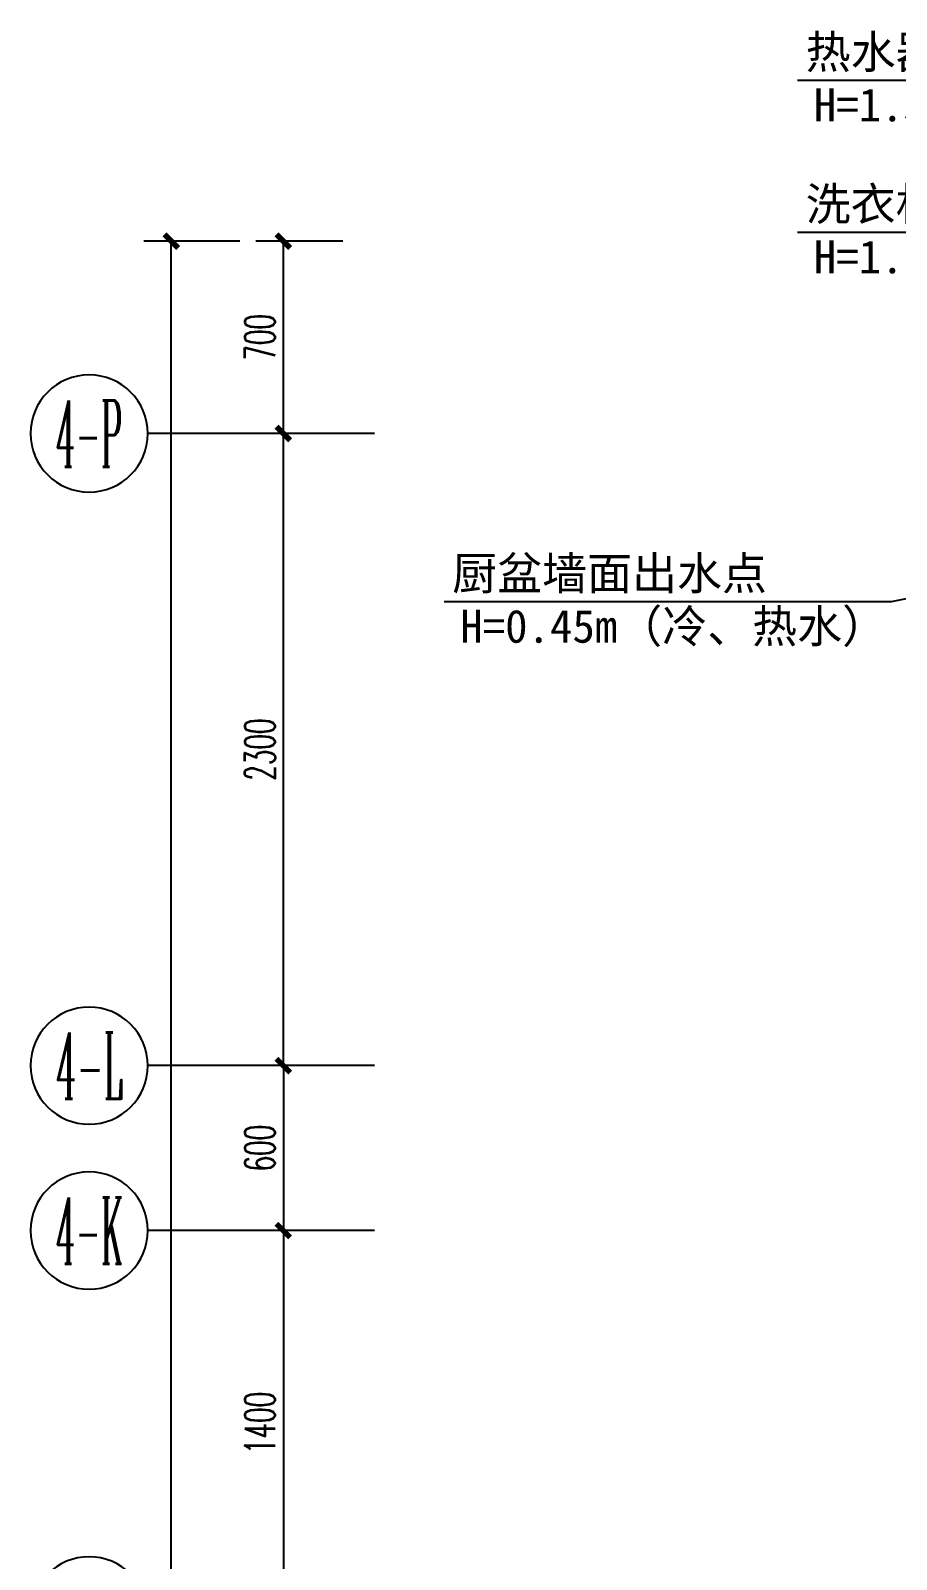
# Model space of a CAD drawing. Extents: x 184967 to 628822, y -100826 to 121332.
# Drawn here: x 389552 to 392704, y 40077 to 45640 of the extents above; entities that cross this region are included whole.
import ezdxf
from ezdxf.enums import TextEntityAlignment as Align

# ---------------------------------------------------------------- set-up
doc = ezdxf.new("R2010")
doc.units = 0
doc.header["$MEASUREMENT"] = 0
for name, color, linetype in [('AXIS_TEXT', 7, 'Continuous'), ('E-给水', 34, 'Continuous'), ('PUB_DIM', 3, 'Continuous')]:
    doc.layers.add(name, color=color, linetype=linetype)
doc.styles.add('_TCH_AXIS', font='COMPLEX', dxfattribs={"bigfont": 'GBCBIG'})
doc.styles.add('COMPLEX', font='COMPLEX')
doc.styles.get("Standard").update_dxf_attribs({"font": 'gbenor.shx', "bigfont": 'gbcbig.shx'})
doc.styles.add('尺寸标注', font='txt.shx', dxfattribs={"width": 0.6, "height": 110})
doc.styles.add('文字标注', font='')
doc.styles.get('文字标注').set_extended_font_data('SimSun')
doc.dimstyles.new('1-50', dxfattribs={"dimscale": 50, "dimtxt": 110, "dimasz": 1, "dimexe": 2, "dimexo": 2, "dimgap": 0.6, "dimtad": 1, "dimdec": 0, "dimrnd": 5, "dimtxsty": '尺寸标注', "dimblk": 'ARCHTICK', "dimcen": 2.5, "dimclrd": 251, "dimclre": 251, "dimclrt": 50, "dimadec": 0, "dimazin": 0, "dimtfac": 1, "dimtdec": 0, "dimtix": 1, "dimtmove": 2, "dimatfit": 3, "dimldrblk": 'DOT', "dimfxl": 0, "dimarcsym": 0})
doc.dimstyles.new('标注', dxfattribs={"dimtxt": 2.5, "dimasz": 1.5, "dimexe": 1.25, "dimexo": 0.625, "dimgap": 0, "dimtad": 1, "dimdsep": 46, "dimtxsty": 'Standard', "dimblk": 'z', "dimcen": 2.5, "dimadec": 0, "dimazin": 0, "dimtm": 1e-09, "dimtfac": 1, "dimtmove": 0, "dimatfit": 3, "dimldrblk": 'z', "dimfxl": 0, "dimarcsym": 0})

# ---------------------------------------------------------------- blocks, each defined once
blk = doc.blocks.new('z')
blk.add_line((0, 0), (-1, 0))
blk.add_lwpolyline([(-1.171, 1.173, 0.36, 0.21, 0), (0, 0, 0.21, 0.36, 0), (-1.171, -1.173, 0.36, 0.36, 0)], format="xyseb")
blk = doc.blocks.new('_ArchTick')
at = {"color": 0, "linetype": 'ByBlock', "const_width": 0.4}
blk.add_lwpolyline([(-0.5, -0.5), (0.5, 0.5)], dxfattribs=at)
blk = doc.blocks.new('*D1135')
at = {"layer": 'Defpoints', "color": 0, "linetype": 'ByBlock', "transparency": 16777216}
for p in [(390064.2, 44873.7), (390803.3, 44873.7), (390803.3, 33973.8)]:
    blk.add_point(p, dxfattribs=at)
at = {"layer": 'PUB_DIM', "color": 251, "lineweight": -2, "transparency": 16777216}
for p, q in [((390314.2, 44873.7), (389964.2, 44873.7)), ((390064.2, 33973.8), (390064.2, 44873.7)), ((390314.2, 33973.8), (389964.2, 33973.8))]:
    blk.add_line(p, q, dxfattribs=at)
at = {"layer": 'PUB_DIM', "color": 251, "linetype": 'ByBlock', "lineweight": -2, "transparency": 16777216, "xscale": 50, "yscale": 50, "zscale": 50}
for p, rotation in [((390064.2, 44873.7), 90), ((390064.2, 33973.8), 270)]:
    blk.add_blockref('_ArchTick', p, dxfattribs=dict(at, rotation=rotation))
at = {"layer": 'PUB_DIM', "color": 50, "linetype": 'ByBlock', "transparency": 16777216, "insert": (389979.2, 39423.8), "char_height": 110, "attachment_point": 5, "rotation": 90, "style": '尺寸标注'}
blk.add_mtext('10900', dxfattribs=at)
blk = doc.blocks.new('_Dot')
at = {"color": 0, "linetype": 'ByBlock', "lineweight": -2}
blk.add_line((-0.5, 0), (-1, 0), dxfattribs=at)
at = {"color": 0, "linetype": 'ByBlock', "const_width": 0.5}
blk.add_lwpolyline([(-0.25, 0, 1), (0.25, 0, 1)], format="xyb", close=True, dxfattribs=at)
blk = doc.blocks.new('_AXISO')
blk.add_circle((0, 0), 0.5)
at = {"layer": 'AXIS_TEXT', "style": 'COMPLEX', "width": 1.041667}
blk.add_attdef('A', text='', height=0.56, dxfattribs=at).set_placement((-0.25, -0.28), (0.25, -0.28), align=Align.FIT)
blk = doc.blocks.new('*D1136')
at = {"layer": 'Defpoints', "color": 0, "linetype": 'ByBlock', "transparency": 16777216}
for p in [(390472, 44873.7), (390788.3, 44873.7), (390788.3, 44173.7)]:
    blk.add_point(p, dxfattribs=at)
at = {"layer": 'PUB_DIM', "color": 251, "lineweight": -2, "transparency": 16777216}
for p, q in [((390688.3, 44873.7), (390372, 44873.7)), ((390472, 44173.7), (390472, 44873.7)), ((390688.3, 44173.7), (390372, 44173.7))]:
    blk.add_line(p, q, dxfattribs=at)
at = {"layer": 'PUB_DIM', "color": 251, "linetype": 'ByBlock', "lineweight": -2, "transparency": 16777216, "xscale": 50, "yscale": 50, "zscale": 50}
for p, rotation in [((390472, 44873.7), 90), ((390472, 44173.7), 270)]:
    blk.add_blockref('_ArchTick', p, dxfattribs=dict(at, rotation=rotation))
at = {"layer": 'PUB_DIM', "color": 50, "linetype": 'ByBlock', "transparency": 16777216, "insert": (390387, 44523.7), "char_height": 110, "attachment_point": 5, "rotation": 90, "style": '尺寸标注'}
blk.add_mtext('700', dxfattribs=at)
blk = doc.blocks.new('*D1137')
at = {"layer": 'Defpoints', "color": 0, "linetype": 'ByBlock', "transparency": 16777216}
for p in [(390803.3, 41873.7), (390472, 41273.7), (390788.3, 41273.7)]:
    blk.add_point(p, dxfattribs=at)
at = {"layer": 'PUB_DIM', "color": 251, "lineweight": -2, "transparency": 16777216}
for p, q in [((390703.3, 41873.7), (390372, 41873.7)), ((390472, 41873.7), (390472, 41273.7)), ((390688.3, 41273.7), (390372, 41273.7))]:
    blk.add_line(p, q, dxfattribs=at)
at = {"layer": 'PUB_DIM', "color": 251, "linetype": 'ByBlock', "lineweight": -2, "transparency": 16777216, "xscale": 50, "yscale": 50, "zscale": 50}
for p, rotation in [((390472, 41873.7), 90), ((390472, 41273.7), 270)]:
    blk.add_blockref('_ArchTick', p, dxfattribs=dict(at, rotation=rotation))
at = {"layer": 'PUB_DIM', "color": 50, "linetype": 'ByBlock', "transparency": 16777216, "insert": (390387, 41573.7), "char_height": 110, "attachment_point": 5, "rotation": 90, "style": '尺寸标注'}
blk.add_mtext('600', dxfattribs=at)
blk = doc.blocks.new('*D1138')
at = {"layer": 'Defpoints', "color": 0, "linetype": 'ByBlock', "transparency": 16777216}
for p in [(390788.3, 41273.7), (390472, 39873.7), (390803.3, 39873.7)]:
    blk.add_point(p, dxfattribs=at)
at = {"layer": 'PUB_DIM', "color": 251, "lineweight": -2, "transparency": 16777216}
for p, q in [((390688.3, 41273.7), (390372, 41273.7)), ((390472, 41273.7), (390472, 39873.7)), ((390703.3, 39873.7), (390372, 39873.7))]:
    blk.add_line(p, q, dxfattribs=at)
at = {"layer": 'PUB_DIM', "color": 251, "linetype": 'ByBlock', "lineweight": -2, "transparency": 16777216, "xscale": 50, "yscale": 50, "zscale": 50}
for p, rotation in [((390472, 41273.7), 90), ((390472, 39873.7), 270)]:
    blk.add_blockref('_ArchTick', p, dxfattribs=dict(at, rotation=rotation))
at = {"layer": 'PUB_DIM', "color": 50, "linetype": 'ByBlock', "transparency": 16777216, "insert": (390387, 40573.7), "char_height": 110, "attachment_point": 5, "rotation": 90, "style": '尺寸标注'}
blk.add_mtext('1400', dxfattribs=at)
blk = doc.blocks.new('*D1142')
at = {"layer": 'Defpoints', "color": 0, "linetype": 'ByBlock', "transparency": 16777216}
for p in [(390472, 44173.7), (390773.3, 44173.7), (390803.3, 41873.7)]:
    blk.add_point(p, dxfattribs=at)
at = {"layer": 'PUB_DIM', "color": 251, "lineweight": -2, "transparency": 16777216}
for p, q in [((390673.3, 44173.7), (390372, 44173.7)), ((390472, 41873.7), (390472, 44173.7)), ((390703.3, 41873.7), (390372, 41873.7))]:
    blk.add_line(p, q, dxfattribs=at)
at = {"layer": 'PUB_DIM', "color": 251, "linetype": 'ByBlock', "lineweight": -2, "transparency": 16777216, "xscale": 50, "yscale": 50, "zscale": 50}
for p, rotation in [((390472, 44173.7), 90), ((390472, 41873.7), 270)]:
    blk.add_blockref('_ArchTick', p, dxfattribs=dict(at, rotation=rotation))
at = {"layer": 'PUB_DIM', "color": 50, "linetype": 'ByBlock', "transparency": 16777216, "insert": (390387, 43023.7), "char_height": 110, "attachment_point": 5, "rotation": 90, "style": '尺寸标注'}
blk.add_mtext('2300', dxfattribs=at)

msp = doc.modelspace()

# ---------------------------------------------------------------- linework, layer by layer
at = {"layer": 'PUB_DIM', "linetype": 'ByBlock'}
for p, q in [((390803.3, 44173.7), (389978.4, 44173.7)), ((390803.3, 41873.7), (389978.4, 41873.7)), ((390803.3, 41273.7), (389978.4, 41273.7))]:
    msp.add_line(p, q, dxfattribs=at)

# ---------------------------------------------------------------- block references
ref = msp.add_blockref('_AXISO', (389765.1, 44173.7), dxfattribs=dict(at, xscale=-426.6560000000001, yscale=426.6560000000001, zscale=426.6560000000001))
ref.add_attrib('A', '4-P', dxfattribs={"layer": 'AXIS_TEXT', "height": 241.35, "style": '_TCH_AXIS', "width": 0.328125}).set_placement((389644.4, 44053.1), (389885.8, 44053.1), align=Align.FIT)
ref = msp.add_blockref('_AXISO', (389765.1, 41873.7), dxfattribs=dict(at, xscale=-426.6560000000001, yscale=426.6560000000001, zscale=426.6560000000001))
ref.add_attrib('A', '4-L', dxfattribs={"layer": 'AXIS_TEXT', "height": 241.35, "style": '_TCH_AXIS', "width": 0.33871}).set_placement((389644.4, 41753.1), (389885.8, 41753.1), align=Align.FIT)
ref = msp.add_blockref('_AXISO', (389765.1, 41273.7), dxfattribs=dict(at, xscale=-426.6560000000001, yscale=426.6560000000001, zscale=426.6560000000001))
ref.add_attrib('A', '4-K', dxfattribs={"layer": 'AXIS_TEXT', "height": 241.35, "style": '_TCH_AXIS', "width": 0.318182}).set_placement((389644.4, 41153.1), (389885.8, 41153.1), align=Align.FIT)
ref = msp.add_blockref('_AXISO', (389765.1, 39873.7), dxfattribs=dict(at, xscale=-426.6560000000001, yscale=426.6560000000001, zscale=426.6560000000001))
ref.add_attrib('A', '4-J', dxfattribs={"layer": 'AXIS_TEXT', "height": 241.35, "style": '_TCH_AXIS', "width": 0.362069}).set_placement((389644.4, 39753.1), (389885.8, 39753.1), align=Align.FIT)

# ---------------------------------------------------------------- texts
at = {"layer": 'E-给水', "style": '文字标注'}
for s, height, p in [('热水器墙面出水点', 120, (392373.7, 45502.1, -6.9)), ('H=1.30m', 120, (392403.2, 45309.6, -6.9)), ('洗衣机墙面出水点', 120, (392373.7, 44949.1, -6.9)), ('H=1.10m（冷水）', 119.998, (392403.2, 44756.6, -6.9)), ('厨盆墙面出水点', 120, (391086.7, 43605.1, -6.9)), ('H=0.45m（冷、热水）', 119.998, (391116.2, 43412.6, -6.9))]:
    msp.add_text(s, height=height, dxfattribs=at).set_placement(p)

# ---------------------------------------------------------------- dimensions: what is measured, and where the dimension line sits
at = {"layer": 'PUB_DIM', "linetype": 'ByBlock'}
for p1, p2, distance, picture, middle in [((390803.3, 33973.8), (390803.3, 44873.7), 739.1, '*D1135', (389979.2, 39423.8)), ((390788.3, 44173.7), (390788.3, 44873.7), 316.3, '*D1136', (390387, 44523.7))]:
    dim = msp.add_aligned_dim(p1=p1, p2=p2, distance=distance, dimstyle='1-50', override={"dimfxl": 5, "dimfxlon": 1}, dxfattribs=at)
    dim.commit()
    dim.dimension.update_dxf_attribs({"geometry": picture, "text_midpoint": middle})
for base, p1, p2, picture, middle in [((390472, 44173.7), (390803.3, 41873.7), (390773.3, 44173.7), '*D1142', (390387, 43023.7)), ((390472, 41273.7), (390803.3, 41873.7), (390788.3, 41273.7), '*D1137', (390387, 41573.7)), ((390472, 39873.7), (390788.3, 41273.7), (390803.3, 39873.7), '*D1138', (390387, 40573.7))]:
    dim = msp.add_linear_dim(base=base, p1=p1, p2=p2, angle=270, dimstyle='1-50', override={"dimfxl": 5, "dimfxlon": 1}, dxfattribs=at)
    dim.commit()
    dim.dimension.update_dxf_attribs({"geometry": picture, "text_midpoint": middle})

# ---------------------------------------------------------------- leaders
at = {"layer": 'E-给水'}
for points in [[(394496.9, 44865.5, -6.9), (393971.2, 45458.7, -6.9), (392344, 45458.7, -6.9)], [(394461.7, 44573.7, -6.9), (393971.2, 44905.7, -6.9), (392344, 44905.7, -6.9)], [(394380.5, 43892.6, -6.9), (392684.2, 43561.7, -6.9), (391057, 43561.7, -6.9)]]:
    msp.add_leader(points, dimstyle='标注', override={"dimscale": 75.000002, "dimasz": 1}, dxfattribs=at)

doc.saveas('drawing.dxf')
